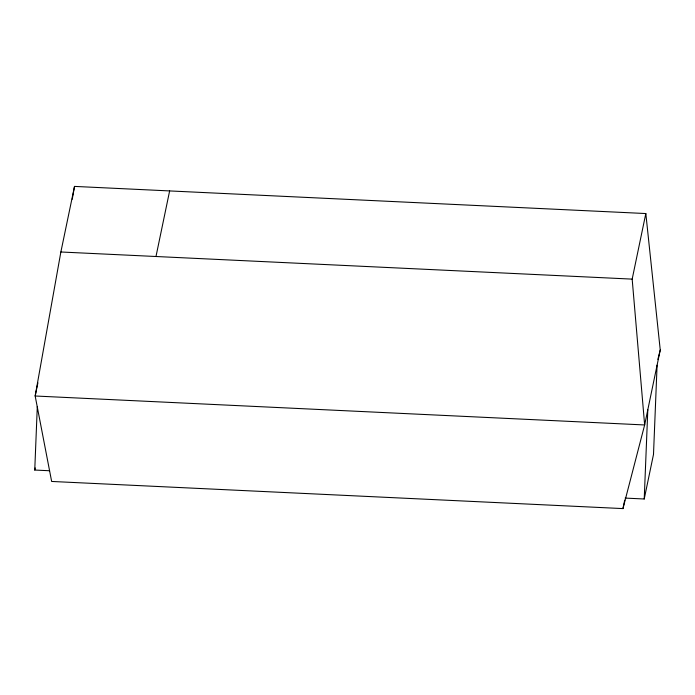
<?xml version="1.0" encoding="UTF-8"?>
<svg xmlns="http://www.w3.org/2000/svg" width="695" height="695" viewBox="0 0 695 695"><rect width="100%" height="100%" fill="white"/><g stroke="black" fill="none" stroke-linecap="round" stroke-linejoin="round"><path stroke-width="1.04" d="M49.597 470.75L34.75 470.046L37.295 406.61M625.135 498.089L644.222 498.993L647.809 409.755M657.088 365.188L653.5 454.426L644.222 498.993M72.254 199.23L74.513 186.408L645.82 213.547L660.25 349.985L644.647 424.958L622.955 508.592L51.647 481.453L35.167 396.002L60.865 251.99L74.513 186.408M37.912 382.832L35.167 396.002L644.647 424.958L632.172 279.121L645.82 213.547M34.75 470.046L35.193 467.917M155.984 256.507L169.632 190.925M622.955 508.592L624.701 500.183M657.861 359.393L660.25 349.985M60.865 251.99L632.172 279.121"/></g></svg>
